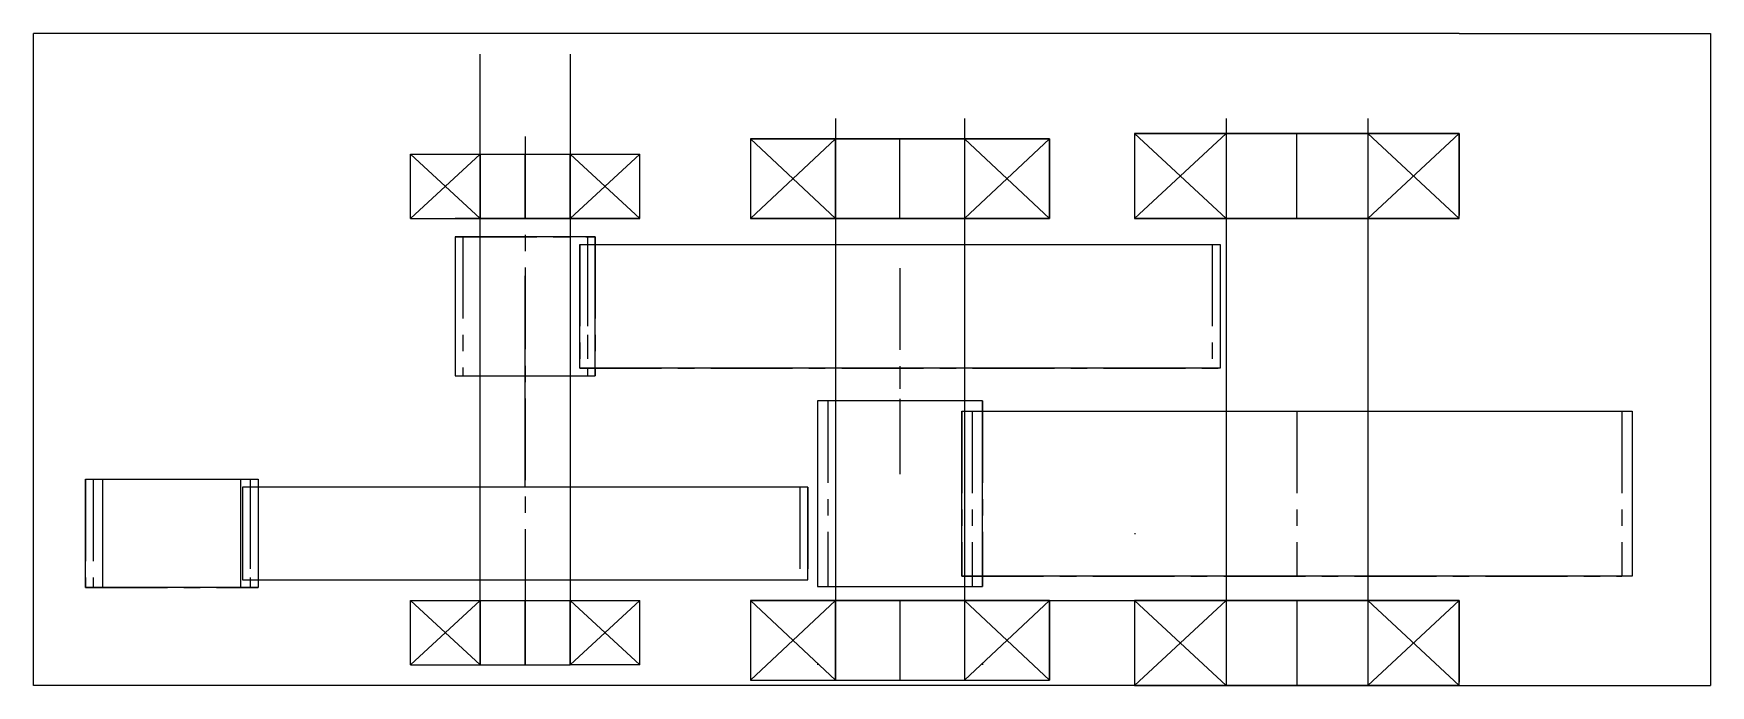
# Model space of a CAD drawing. Header units: millimetres. Extents: x 450 to 1100, y 1701 to 1954.
import ezdxf

# ---------------------------------------------------------------- set-up
doc = ezdxf.new("R2010")
doc.units = ezdxf.units.MM
doc.linetypes.add('CENTER', pattern=[50.8, 31.75, -6.35, 6.35, -6.35])

msp = doc.modelspace()

# ---------------------------------------------------------------- linework, layer by layer
for p, q in [((449.6, 1701.31), (449.6, 1954.31)), ((1002.66, 1954.31), (449.6, 1954.31)), ((1002.66, 1954.31), (1100.07, 1954.31)), ((1100.07, 1954.31), (1100.07, 1701.31)), ((622.79, 1734.31), (622.79, 1946.31)), ((657.79, 1946.31), (657.79, 1709.31)), ((760.66, 1921.31), (760.66, 1734.31)), ((810.66, 1921.31), (810.66, 1734.31)), ((912.16, 1921.31), (912.16, 1734.31)), ((967.16, 1921.31), (967.16, 1734.31)), ((727.66, 1913.47), (843.66, 1913.47)), ((727.66, 1913.47), (727.66, 1882.47)), ((785.66, 1913.47), (727.66, 1913.47)), ((727.66, 1913.47), (760.66, 1882.47)), ((760.66, 1913.47), (727.66, 1882.47)), ((760.66, 1913.47), (760.66, 1882.47)), ((760.66, 1882.47), (760.66, 1913.47)), ((843.66, 1913.47), (785.66, 1913.47)), ((785.66, 1882.47), (785.66, 1913.47)), ((810.66, 1913.47), (810.66, 1882.47)), ((810.66, 1882.47), (843.66, 1913.47)), ((843.66, 1882.47), (810.66, 1913.47)), ((843.66, 1882.47), (843.66, 1913.47)), ((843.66, 1913.47), (843.66, 1882.47)), ((876.66, 1915.47), (1002.66, 1915.47)), ((876.66, 1915.47), (876.66, 1882.47)), ((1002.66, 1915.47), (876.66, 1915.47)), ((912.16, 1882.47), (876.66, 1915.47)), ((876.66, 1915.47), (912.16, 1915.47)), ((912.16, 1915.47), (876.66, 1882.47)), ((912.16, 1915.47), (912.16, 1882.47)), ((939.66, 1882.47), (939.66, 1915.47)), ((967.16, 1915.47), (967.16, 1882.47)), ((967.16, 1882.47), (1002.66, 1915.47)), ((1002.66, 1915.47), (967.16, 1915.47)), ((967.16, 1915.47), (1002.66, 1882.47)), ((1002.66, 1882.47), (1002.66, 1915.47)), ((595.79, 1907.47), (684.79, 1907.47)), ((595.79, 1882.47), (595.79, 1907.47)), ((595.79, 1882.47), (622.79, 1907.47)), ((622.79, 1882.47), (595.79, 1907.47)), ((622.79, 1882.47), (622.79, 1907.47)), ((622.79, 1907.47), (622.79, 1882.47)), ((640.29, 1882.47), (640.29, 1907.47)), ((657.79, 1882.47), (657.79, 1907.47)), ((657.79, 1907.47), (684.79, 1882.47)), ((657.79, 1882.47), (684.79, 1907.47)), ((684.79, 1882.47), (684.79, 1907.47)), ((595.79, 1882.47), (684.79, 1882.47)), ((595.79, 1882.47), (684.79, 1882.47)), ((684.79, 1882.47), (613.09, 1882.47)), ((684.79, 1882.47), (657.79, 1882.47)), ((727.66, 1882.47), (785.66, 1882.47)), ((843.66, 1882.47), (727.66, 1882.47)), ((727.66, 1882.47), (843.66, 1882.47)), ((727.66, 1882.47), (843.66, 1882.47)), ((785.66, 1882.47), (843.66, 1882.47)), ((1002.66, 1882.47), (876.66, 1882.47)), ((876.66, 1882.47), (1002.66, 1882.47)), ((876.66, 1882.47), (1002.66, 1882.47)), ((876.66, 1882.47), (939.66, 1882.47)), ((613.09, 1875.47), (613.09, 1821.47)), ((640.29, 1875.47), (613.09, 1875.47)), ((667.49, 1875.47), (640.29, 1875.47)), ((667.49, 1821.47), (667.49, 1875.47)), ((661.48, 1872.47), (785.66, 1872.47)), ((661.48, 1824.47), (661.48, 1872.47)), ((785.66, 1872.47), (909.84, 1872.47)), ((909.84, 1872.47), (909.84, 1824.47)), ((640.29, 1778.31), (640.29, 1860.31)), ((613.09, 1821.47), (640.29, 1821.47)), ((640.29, 1821.47), (667.49, 1821.47)), ((785.66, 1824.47), (661.48, 1824.47)), ((909.84, 1824.47), (785.66, 1824.47)), ((785.66, 1824.47), (785.66, 1816.47)), ((753.66, 1811.71), (753.66, 1739.71)), ((785.66, 1811.71), (753.66, 1811.71)), ((817.66, 1811.71), (785.66, 1811.71)), ((817.66, 1739.71), (817.66, 1811.71)), ((809.66, 1807.71), (1069.66, 1807.71)), ((809.66, 1743.71), (809.66, 1807.71)), ((1069.66, 1807.71), (1069.66, 1743.71)), ((469.76, 1781.31), (536.68, 1781.31)), ((469.76, 1739.31), (469.76, 1781.31)), ((476.51, 1739.31), (476.51, 1781.31)), ((529.93, 1781.31), (529.93, 1739.31)), ((530.67, 1778.31), (530.67, 1742.31)), ((640.29, 1778.31), (530.67, 1778.31)), ((536.68, 1781.31), (536.68, 1739.31)), ((749.91, 1778.31), (640.29, 1778.31)), ((749.91, 1742.31), (749.91, 1778.31)), ((1069.66, 1743.71), (809.66, 1743.71)), ((536.68, 1739.31), (469.76, 1739.31)), ((530.67, 1742.31), (640.29, 1742.31)), ((640.29, 1742.31), (749.91, 1742.31)), ((753.66, 1739.71), (817.66, 1739.71)), ((595.79, 1734.31), (684.79, 1734.31)), ((595.79, 1709.31), (595.79, 1734.31)), ((595.79, 1709.31), (622.79, 1734.31)), ((622.79, 1709.31), (595.79, 1734.31)), ((622.79, 1709.31), (622.79, 1734.31)), ((622.79, 1734.31), (622.79, 1709.31)), ((640.29, 1709.31), (640.29, 1734.31)), ((657.79, 1709.31), (657.79, 1734.31)), ((657.79, 1734.31), (684.79, 1709.31)), ((657.79, 1709.31), (684.79, 1734.31)), ((684.79, 1709.31), (684.79, 1734.31)), ((727.66, 1734.31), (727.66, 1703.31)), ((785.66, 1734.31), (727.66, 1734.31)), ((727.66, 1734.31), (760.66, 1703.31)), ((760.66, 1734.31), (727.66, 1703.31)), ((727.66, 1734.31), (1002.66, 1734.31)), ((760.66, 1734.31), (760.66, 1703.31)), ((760.66, 1703.31), (760.66, 1734.31)), ((843.66, 1734.31), (785.66, 1734.31)), ((810.66, 1734.31), (810.66, 1703.31)), ((810.66, 1703.31), (843.66, 1734.31)), ((843.66, 1703.31), (810.66, 1734.31)), ((843.66, 1703.31), (843.66, 1734.31)), ((843.66, 1734.31), (843.66, 1703.31)), ((876.66, 1734.31), (876.66, 1701.31)), ((1002.66, 1734.31), (876.66, 1734.31)), ((912.16, 1701.31), (876.66, 1734.31)), ((876.66, 1734.31), (912.16, 1734.31)), ((912.16, 1734.31), (876.66, 1701.31)), ((912.16, 1734.31), (912.16, 1701.31)), ((939.66, 1734.31), (939.66, 1701.31)), ((967.16, 1734.31), (967.16, 1701.31)), ((967.16, 1701.31), (1002.66, 1734.31)), ((1002.66, 1734.31), (967.16, 1734.31)), ((967.16, 1734.31), (1002.66, 1701.31)), ((1002.66, 1701.31), (1002.66, 1734.31)), ((595.79, 1709.31), (622.79, 1709.31)), ((622.79, 1709.31), (657.79, 1709.31)), ((684.79, 1709.31), (657.79, 1709.31)), ((1002.66, 1701.31), (449.6, 1701.31)), ((727.66, 1703.31), (785.66, 1703.31)), ((785.66, 1703.31), (843.66, 1703.31)), ((876.66, 1701.31), (1002.66, 1701.31)), ((876.66, 1701.31), (1002.66, 1701.31)), ((1002.66, 1701.31), (1100.07, 1701.31))]:
    msp.add_line(p, q)
at = {"color": 242, "linetype": 'CENTER', "true_color": 0xcd2027}
for p, q in [((640.29, 1914.31), (640.29, 1742.31)), ((640.29, 1914.31), (640.29, 1709.31)), ((727.66, 1913.47), (727.66, 1882.47)), ((760.66, 1913.47), (760.66, 1882.47)), ((810.66, 1913.47), (810.66, 1882.47)), ((843.66, 1913.47), (843.66, 1882.47)), ((876.66, 1915.47), (876.66, 1882.47)), ((912.16, 1915.47), (912.16, 1882.47)), ((967.16, 1915.47), (967.16, 1882.47)), ((1002.66, 1915.47), (1002.66, 1882.47)), ((640.29, 1907.47), (640.29, 1882.47)), ((640.29, 1907.47), (640.29, 1882.47)), ((613.09, 1875.47), (613.09, 1821.47)), ((613.09, 1875.47), (667.49, 1875.47)), ((616.09, 1875.47), (616.09, 1821.47)), ((664.49, 1875.47), (664.49, 1821.47)), ((667.49, 1875.47), (667.49, 1821.47)), ((661.48, 1872.47), (661.48, 1824.47)), ((661.48, 1872.47), (909.84, 1872.47)), ((664.49, 1872.47), (664.49, 1824.47)), ((906.83, 1872.47), (906.83, 1824.47)), ((785.66, 1863.31), (785.66, 1783.31)), ((785.66, 1863.31), (785.66, 1783.31)), ((661.48, 1824.47), (909.84, 1824.47)), ((753.66, 1811.71), (753.66, 1739.71)), ((757.66, 1811.71), (757.66, 1788.55)), ((757.66, 1811.71), (757.66, 1739.71)), ((817.66, 1811.71), (817.66, 1739.71)), ((809.66, 1807.71), (1065.66, 1807.71)), ((809.66, 1807.71), (809.66, 1743.71)), ((813.66, 1807.71), (813.66, 1739.71)), ((813.66, 1807.71), (813.66, 1739.71)), ((939.66, 1807.71), (939.66, 1743.71)), ((1065.66, 1807.71), (1065.66, 1743.71)), ((472.76, 1781.31), (472.76, 1739.31)), ((530.67, 1778.31), (530.67, 1742.31)), ((533.68, 1781.31), (533.68, 1739.31)), ((533.68, 1778.31), (533.68, 1742.31)), ((746.9, 1778.31), (746.9, 1742.31)), ((749.91, 1778.31), (749.91, 1742.31)), ((876.66, 1760.31), (877.11, 1760.31)), ((809.66, 1743.71), (1065.66, 1743.71)), ((640.29, 1734.31), (640.29, 1709.31)), ((727.66, 1734.31), (727.66, 1709.31)), ((760.66, 1734.31), (760.66, 1709.31)), ((785.66, 1734.31), (785.66, 1703.31)), ((785.66, 1734.31), (785.66, 1709.31)), ((810.66, 1734.31), (810.66, 1709.31)), ((843.66, 1734.31), (843.66, 1709.31)), ((843.66, 1734.31), (843.66, 1709.31)), ((876.66, 1734.31), (876.66, 1701.31)), ((912.16, 1734.31), (912.16, 1701.31)), ((939.66, 1734.31), (939.66, 1701.31)), ((967.16, 1734.31), (967.16, 1701.31)), ((1002.66, 1734.31), (1002.66, 1701.31)), ((753.66, 1709.89), (753.66, 1709.31)), ((817.66, 1709.89), (817.66, 1709.31))]:
    msp.add_line(p, q, dxfattribs=at)
at = {"linetype": 'CENTER'}
for p, q in [((469.76, 1781.31), (469.76, 1739.31)), ((469.76, 1781.31), (536.68, 1781.31)), ((536.68, 1781.31), (536.68, 1739.31)), ((469.76, 1739.31), (536.68, 1739.31))]:
    msp.add_line(p, q, dxfattribs=at)

doc.saveas('drawing.dxf')
